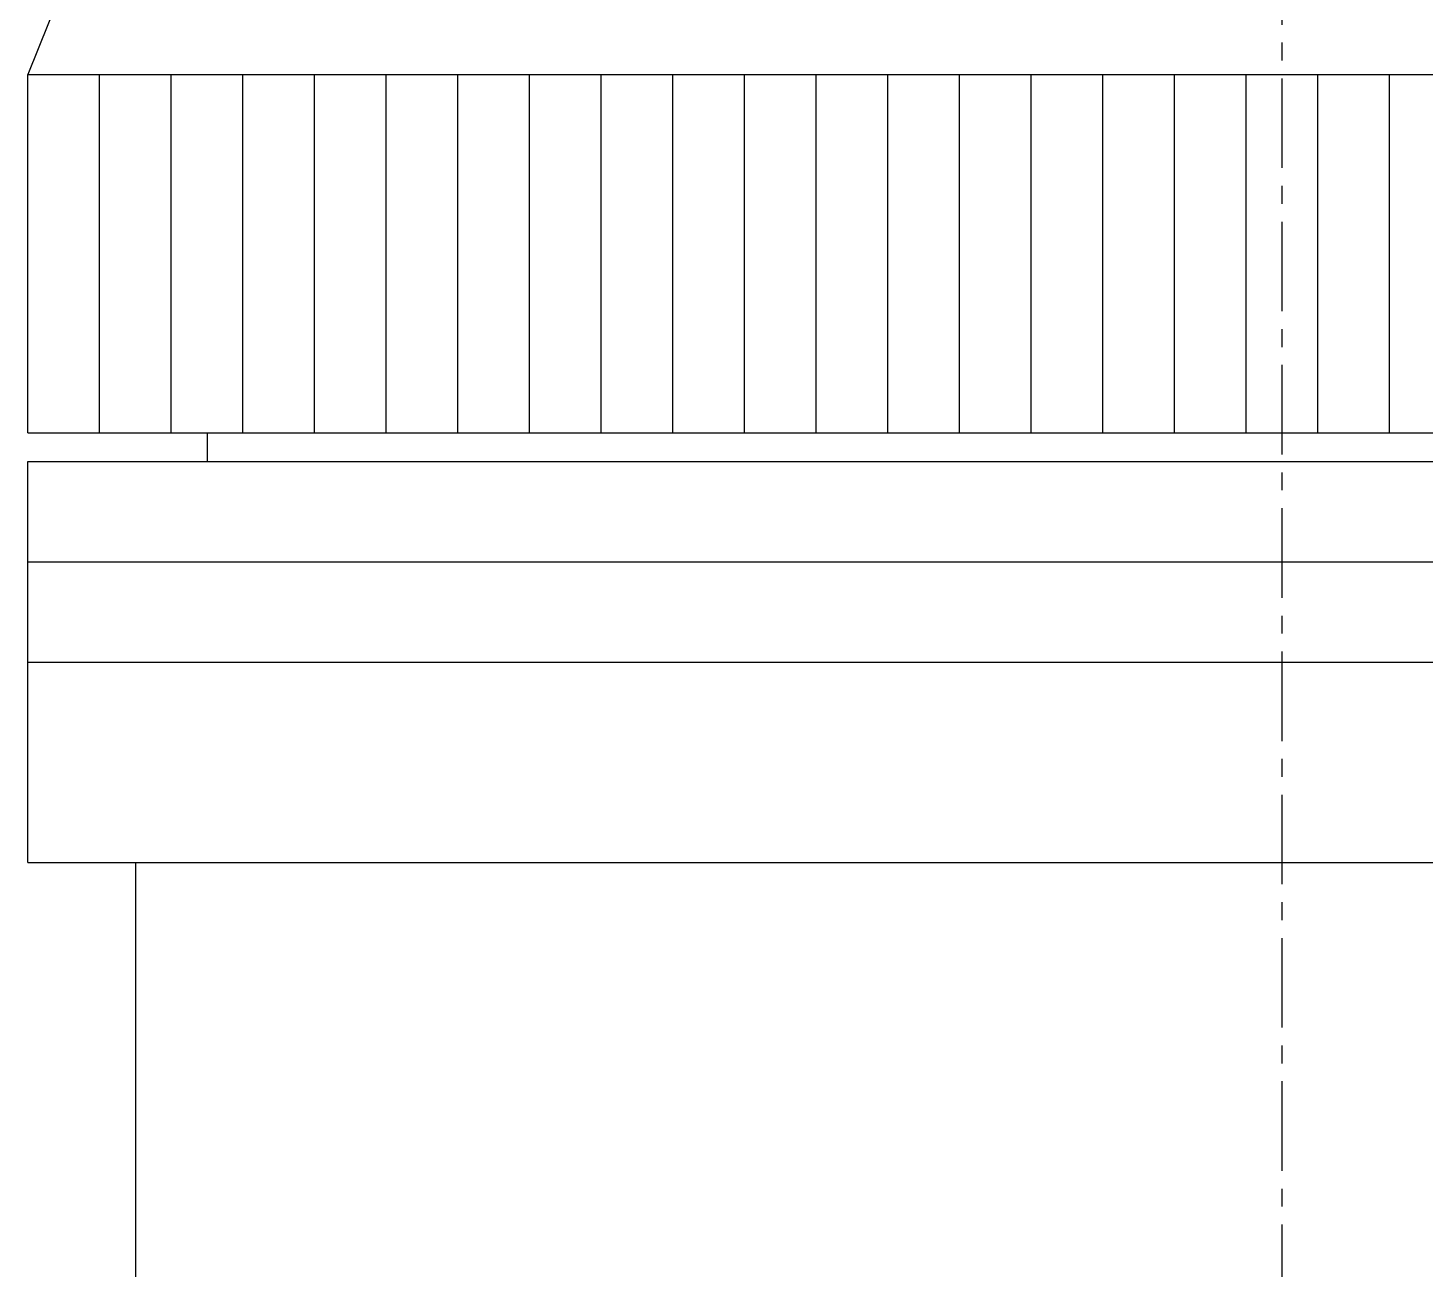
# Model space of a CAD drawing. Extents: x 8 to 293, y -214 to 82.
# Drawn here: x 255.24 to 274.74, y -64.69 to -47.37 of the extents above; entities that cross this region are included whole.
import ezdxf

# ---------------------------------------------------------------- set-up
doc = ezdxf.new("R2010")
doc.units = 0
doc.linetypes.add('CENTER', pattern=[2, 1.25, -0.25, 0.25, -0.25])
doc.layers.get('0').update_dxf_attribs({"linetype": 'CONTINUOUS'})
doc.layers.add('CENTER', color=1, linetype='CENTER')

msp = doc.modelspace()

# ---------------------------------------------------------------- linework, layer by layer
at = {"color": 7, "linetype": 'CONTINUOUS'}
for p, q in [((257.242, -43.019), (255.242, -48.019)), ((255.242, -48.019), (290.242, -48.019)), ((255.242, -53.019), (255.242, -48.019)), ((256.242, -53.019), (256.242, -48.019)), ((257.242, -53.019), (257.242, -48.019)), ((258.242, -53.019), (258.242, -48.019)), ((259.242, -53.019), (259.242, -48.019)), ((260.242, -53.019), (260.242, -48.019)), ((261.242, -53.019), (261.242, -48.019)), ((262.242, -53.019), (262.242, -48.019)), ((263.242, -53.019), (263.242, -48.019)), ((264.242, -53.019), (264.242, -48.019)), ((265.242, -53.019), (265.242, -48.019)), ((266.242, -53.019), (266.242, -48.019)), ((267.242, -53.019), (267.242, -48.019)), ((268.242, -53.019), (268.242, -48.019)), ((269.242, -53.019), (269.242, -48.019)), ((270.242, -53.019), (270.242, -48.019)), ((271.242, -53.019), (271.242, -48.019)), ((272.242, -53.019), (272.242, -48.019)), ((273.242, -53.019), (273.242, -48.019)), ((274.242, -53.019), (274.242, -48.019)), ((255.242, -53.019), (290.242, -53.019)), ((257.742, -53.019), (257.742, -53.419)), ((255.242, -59.019), (255.242, -53.419)), ((255.242, -53.419), (290.242, -53.419)), ((255.242, -54.819), (290.242, -54.819)), ((255.242, -56.219), (290.242, -56.219)), ((255.242, -59.019), (290.242, -59.019)), ((256.742, -59.019), (256.742, -72.019))]:
    msp.add_line(p, q, dxfattribs=at)
at = {"layer": 'CENTER', "color": 1, "linetype": 'CENTER'}
msp.add_line((272.742, -16.072), (272.742, -167.772), dxfattribs=at)

doc.saveas('drawing.dxf')
